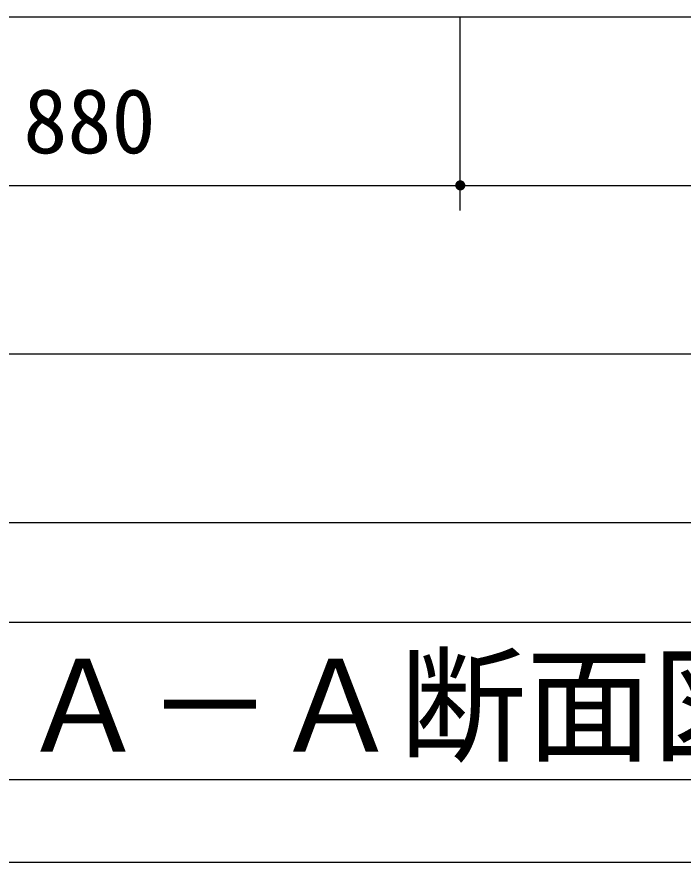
# Model space of a CAD drawing. Units: millimetres, scale not verified. Extents: x -8910 to 8910, y -6308 to 6308.
# Drawn here: x -5798 to -5007, y -5056 to -4053 of the extents above; entities that cross this region are included whole.
import ezdxf
from ezdxf.enums import TextEntityAlignment as Align

# ---------------------------------------------------------------- set-up
doc = ezdxf.new("R2010")
doc.units = ezdxf.units.MM
doc.header["$LTSCALE"] = 30
for name, color, linetype, lineweight in [('0-0_製作', 5, 'Continuous', 25), ('0-2_機器', 2, 'Continuous', 25), ('1-1_Axis_waku', 7, 'Continuous', 25)]:
    doc.layers.add(name, color=color, linetype=linetype, lineweight=lineweight)
doc.styles.add('ＭＳ ゴシック', font='')
doc.styles.get('ＭＳ ゴシック').set_extended_font_data('MS Gothic')

msp = doc.modelspace()

# ---------------------------------------------------------------- linework, layer by layer
at = {"layer": '0-0_製作', "color": 2}
msp.add_line((-5271.8, -4283.19), (-5271.8, -4053.19), dxfattribs=at)
at = {"layer": '0-0_製作'}
for points in [[(-5277.79, -4252.81), (-5271.8, -4253.19), (-5277.8, -4253.19)], [(-5277.8, -4253.19), (-5273.65, -4258.89), (-5277.75, -4253.94)], [(-5277.8, -4253.19), (-5272.92, -4259.08), (-5273.65, -4258.89)], [(-5271.8, -4253.19), (-5272.92, -4259.08), (-5277.8, -4253.19)], [(-5277.69, -4252.06), (-5271.8, -4253.19), (-5277.79, -4252.81)], [(-5277.75, -4253.94), (-5274.35, -4258.62), (-5277.61, -4254.68)], [(-5277.75, -4253.94), (-5273.65, -4258.89), (-5274.35, -4258.62)], [(-5277.5, -4251.33), (-5271.8, -4253.19), (-5277.69, -4252.06)], [(-5277.23, -4250.63), (-5271.8, -4253.19), (-5277.5, -4251.33)], [(-5276.86, -4249.97), (-5271.8, -4253.19), (-5277.23, -4250.63)], [(-5276.42, -4249.36), (-5271.8, -4253.19), (-5276.86, -4249.97)], [(-5275.91, -4248.81), (-5271.8, -4253.19), (-5276.42, -4249.36)], [(-5275.33, -4248.33), (-5271.8, -4253.19), (-5275.91, -4248.81)], [(-5275.33, -4248.33), (-5271.8, -4247.19), (-5271.8, -4253.19)], [(-5274.69, -4247.93), (-5271.8, -4247.19), (-5275.33, -4248.33)], [(-5274.01, -4247.61), (-5271.8, -4247.19), (-5274.69, -4247.93)], [(-5273.29, -4247.38), (-5271.8, -4247.19), (-5274.01, -4247.61)], [(-5272.55, -4247.23), (-5271.8, -4247.19), (-5273.29, -4247.38)], [(-5271.8, -4253.19), (-5272.18, -4259.17), (-5272.92, -4259.08)], [(-5271.8, -4253.19), (-5271.8, -4259.19), (-5272.18, -4259.17)], [(-5271.8, -4247.19), (-5265.8, -4253.19), (-5271.8, -4253.19)], [(-5271.42, -4247.2), (-5265.8, -4253.19), (-5271.8, -4247.19)], [(-5271.8, -4253.19), (-5271.05, -4259.14), (-5271.8, -4259.19)], [(-5271.8, -4253.19), (-5270.31, -4259), (-5271.05, -4259.14)], [(-5271.8, -4253.19), (-5269.59, -4258.77), (-5270.31, -4259)], [(-5271.8, -4253.19), (-5268.91, -4258.44), (-5269.59, -4258.77)], [(-5271.8, -4253.19), (-5268.27, -4258.04), (-5268.91, -4258.44)], [(-5271.8, -4253.19), (-5267.69, -4257.56), (-5268.27, -4258.04)], [(-5265.8, -4253.19), (-5267.69, -4257.56), (-5271.8, -4253.19)], [(-5270.67, -4247.29), (-5265.8, -4253.19), (-5271.42, -4247.2)], [(-5269.94, -4247.48), (-5265.8, -4253.19), (-5270.67, -4247.29)], [(-5269.94, -4247.48), (-5265.85, -4252.43), (-5265.8, -4253.19)], [(-5269.24, -4247.76), (-5265.85, -4252.43), (-5269.94, -4247.48)], [(-5269.24, -4247.76), (-5265.99, -4251.69), (-5265.85, -4252.43)], [(-5268.58, -4248.12), (-5265.99, -4251.69), (-5269.24, -4247.76)], [(-5268.58, -4248.12), (-5266.22, -4250.98), (-5265.99, -4251.69)], [(-5267.97, -4248.56), (-5266.22, -4250.98), (-5268.58, -4248.12)], [(-5267.97, -4248.56), (-5266.54, -4250.3), (-5266.22, -4250.98)], [(-5267.42, -4249.08), (-5266.54, -4250.3), (-5267.97, -4248.56)], [(-5265.8, -4253.19), (-5267.18, -4257.01), (-5267.69, -4257.56)], [(-5267.42, -4249.08), (-5266.94, -4249.66), (-5266.54, -4250.3)], [(-5265.8, -4253.19), (-5266.73, -4256.4), (-5267.18, -4257.01)], [(-5265.8, -4253.19), (-5266.37, -4255.74), (-5266.73, -4256.4)], [(-5265.8, -4253.19), (-5266.09, -4255.04), (-5266.37, -4255.74)], [(-5265.8, -4253.19), (-5265.9, -4254.31), (-5266.09, -4255.04)], [(-5265.8, -4253.19), (-5265.81, -4253.56), (-5265.9, -4254.31)], [(-5277.61, -4254.68), (-5275.01, -4258.25), (-5277.38, -4255.4)], [(-5277.61, -4254.68), (-5274.35, -4258.62), (-5275.01, -4258.25)], [(-5277.38, -4255.4), (-5275.62, -4257.81), (-5277.06, -4256.08)], [(-5277.38, -4255.4), (-5275.01, -4258.25), (-5275.62, -4257.81)], [(-5277.06, -4256.08), (-5276.17, -4257.29), (-5276.65, -4256.71)], [(-5277.06, -4256.08), (-5275.62, -4257.81), (-5276.17, -4257.29)]]:
    msp.add_solid(points, dxfattribs=at)
at = {"layer": '0-2_機器'}
for p, q in [((-6051.8, -4053.19), (-3651.8, -4053.19)), ((-6151.8, -4253.19), (-5271.8, -4253.19)), ((-5271.8, -4253.19), (-4541.8, -4253.19)), ((-6151.8, -4453.19), (-3551.8, -4453.19)), ((-6151.8, -4653.19), (-2771.77, -4653.19))]:
    msp.add_line(p, q, dxfattribs=at)
at = {"layer": '0-2_機器', "color": 3}
msp.add_lwpolyline([(-3845.92, -4958.41), (-3845.92, -4772.1), (-5875.25, -4772.1), (-5875.25, -4958.41)], close=True, dxfattribs=at)
at = {"layer": '1-1_Axis_waku'}
msp.add_line((-7770, -5056.5), (8400, -5056.5), dxfattribs=at)

# ---------------------------------------------------------------- texts
at = {"layer": '0-2_機器', "color": 4, "style": 'ＭＳ ゴシック'}
for s, height, p in [('880', 76.98, (-5790.55, -4238.19)), ('Ａ－Ａ断面図', 110, (-5794, -4958.38))]:
    msp.add_text(s, height=height, dxfattribs=at).set_placement(p, align=Align.BOTTOM_LEFT)

doc.saveas('drawing.dxf')
